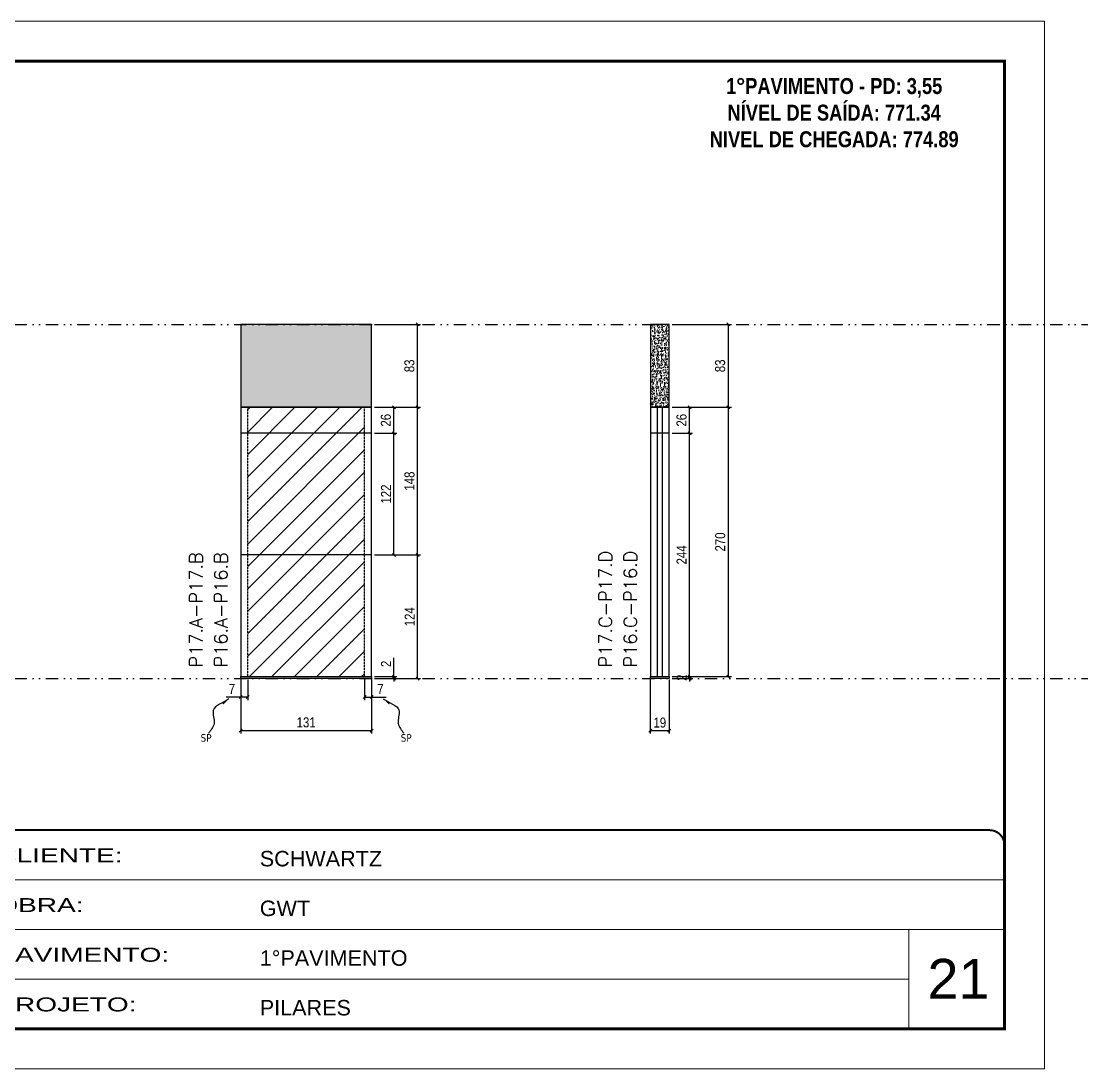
# Model space of a CAD drawing. Extents: x 13770 to 23315, y 867 to 16997.
# Drawn here: x 14846 to 15908, y 10056 to 11106 of the extents above; entities that cross this region are included whole.
import ezdxf

# ---------------------------------------------------------------- set-up
doc = ezdxf.new("R2010")
doc.units = 0
for name, pattern in [('CONTINUO', [0]), ('DASHED', [0.75, 0.5, -0.25]), ('DIVIDE2', [0.625, 0.25, -0.125, 0, -0.125, 0, -0.125]), ('HIDDEN', [0.375, 0.25, -0.125])]:
    doc.linetypes.add(name, pattern=pattern)
for name, color, linetype, lineweight in [('CARIMBO', 255, 'Continuous', 9), ('Folhas', 255, 'Continuous', 9), ('Hachura', 251, 'Continuous', 9), ('SARRAFO DE PRESSAO', 251, 'DASHED', 9), ('Texto Seção', 7, 'Continuous', 15)]:
    doc.layers.add(name, color=color, linetype=linetype, lineweight=lineweight)
for name, color, linetype in [('COTA', 241, 'Continuous'), ('NOMENCLATURA', 7, 'Continuous'), ('Nível', 160, 'Continuous'), ('Painéis', 200, 'Continuous'), ('SARR_2.2x7', 40, 'Continuous'), ('Sarrafo de Pressão', 42, 'HIDDEN'), ('texto', 7, 'Continuous')]:
    doc.layers.add(name, color=color, linetype=linetype)
doc.styles.add('ARIAL', font='arial.ttf')
doc.styles.add('COTA TECNICA', font='techl___.ttf', dxfattribs={"height": 10})
doc.styles.add('COTA TECNICA-50', font='techl___.ttf', dxfattribs={"height": 10})
doc.styles.add('REGUA-120', font='ROMANS.shx', dxfattribs={"height": 15})
doc.styles.add('ROMANC', font='techb___.ttf', dxfattribs={"height": 2.5})
doc.styles.get("Standard").update_dxf_attribs({"font": 'arial.ttf'})
doc.styles.add('Tecnologia', font='')
doc.styles.get('Tecnologia').set_extended_font_data('Forgotten Futurist')
doc.dimstyles.new('COTA PAINEL-50', dxfattribs={"dimtxt": 10, "dimasz": 3, "dimexe": 3, "dimexo": 3, "dimgap": 3, "dimtad": 1, "dimdec": 1, "dimzin": 12, "dimdsep": 46, "dimtxsty": 'COTA TECNICA-50', "dimblk1": 'OBLIQUE', "dimblk2": 'OBLIQUE', "dimsah": 1, "dimcen": 0.9, "dimclrd": 4, "dimclre": 4, "dimclrt": 240, "dimadec": 1, "dimazin": 3, "dimtfac": 1, "dimtdec": 1, "dimtmove": 0, "dimatfit": 3, "dimfxl": 1, "dimtolj": 1, "dimtzin": 12, "dimarcsym": 0})
doc.dimstyles.new('PAINEL', dxfattribs={"dimtxt": 10, "dimasz": 3, "dimexe": 3, "dimexo": 3, "dimgap": 3, "dimtad": 1, "dimdec": 1, "dimzin": 12, "dimdsep": 46, "dimtxsty": 'COTA TECNICA', "dimblk1": 'OBLIQUE', "dimblk2": 'OBLIQUE', "dimsah": 1, "dimcen": 0.9, "dimclrd": 4, "dimclre": 4, "dimclrt": 240, "dimadec": 1, "dimazin": 3, "dimtfac": 1, "dimtdec": 1, "dimtmove": 0, "dimatfit": 3, "dimfxl": 1, "dimtolj": 1, "dimtzin": 12, "dimarcsym": 0})
doc.dimstyles.get("Standard").update_dxf_attribs({"dimtxt": 0.18, "dimasz": 0.18, "dimexe": 0.18, "dimexo": 0.0625, "dimgap": 0.09, "dimtad": 0, "dimtih": 1, "dimtoh": 1, "dimdec": 4, "dimzin": 0, "dimdsep": 46, "dimtxsty": 'Standard', "dimcen": 0.09, "dimadec": 0, "dimazin": 0, "dimtfac": 1, "dimtdec": 4, "dimtofl": 0, "dimtmove": 0, "dimatfit": 3, "dimfxl": 1, "dimtolj": 1, "dimtzin": 0, "dimarcsym": 0})

# ---------------------------------------------------------------- blocks, each defined once
blk = doc.blocks.new('9999999999')
at = {"color": 30, "linetype": 'CONTINUO'}
for p, q in [((98564.6, 34230.2), (98564.6, 34429.4)), ((98564.6, 34379.6), (99584, 34379.6)), ((98564.6, 34329.8), (99488, 34329.8)), ((99584, 34329.8), (99488, 34329.8)), ((99488, 34329.8), (99488, 34230.2)), ((98564.6, 34280), (99488, 34280))]:
    blk.add_line(p, q, dxfattribs=at)
at = {"color": 30, "linetype": 'CONTINUO', "const_width": 2}
blk.add_lwpolyline([(99584, 34230.2), (99584, 34414.4, 0.414214), (99569, 34429.4), (98229, 34429.4, 0.414214), (98214, 34414.4), (98214, 34245.2, 0.414214), (98229, 34230.2), (99584, 34230.2)], format="xyb", dxfattribs=at)
at = {"layer": 'Folhas'}
blk.add_lwpolyline([(98139, 34190.2), (99624, 34190.2), (99624, 35240.2), (98139, 35240.2)], close=True, dxfattribs=at)
at = {"layer": 'Folhas', "color": 30, "const_width": 3}
blk.add_lwpolyline([(98214, 34230.2), (99584, 34230.2), (99584, 35200.2), (98214, 35200.2)], close=True, dxfattribs=at)
at = {"color": 7, "linetype": 'Continuous', "ltscale": 5, "style": 'ARIAL'}
for s, height, p in [('SCHWARTZ', 15.48, (98837.7, 34393.1)), ('GWT', 15.48, (98837.7, 34343.3)), ('1°PAVIMENTO', 15.483, (98837.7, 34293.5)), ('NOVA SISTEMAS CONSTRUTIVOS', 11.059, (98263.2, 34267.2)), ('PILARES', 15.48, (98837.7, 34243.7))]:
    blk.add_text(s, height=height, dxfattribs=at).set_placement(p)
at = {"layer": 'Folhas', "color": 7, "style": 'Tecnologia', "width": 1.5}
for s, p in [('CLIENTE:', (98573.7, 34397.2)), ('OBRA:', (98573.7, 34347.3)), ('PAVIMENTO:', (98573.7, 34297.5)), ('PROJETO:', (98573.7, 34247.7))]:
    blk.add_text(s, height=14, dxfattribs=at).set_placement(p)
blk = doc.blocks.new('_Oblique')
at = {"color": 0, "linetype": 'ByBlock', "lineweight": -2}
blk.add_line((-0.5, -0.5), (0.5, 0.5), dxfattribs=at)
blk = doc.blocks.new('*D526')
at = {"layer": 'COTA', "color": 4, "lineweight": -2, "transparency": 16777216}
for p, q in [((15065.7, 10445.7), (15065.7, 10391.6)), ((15196.7, 10445.7), (15196.7, 10391.6)), ((15065.7, 10394.6), (15196.7, 10394.6))]:
    blk.add_line(p, q, dxfattribs=at)
at = {"layer": 'Defpoints', "color": 0, "transparency": 16777216}
for p in [(15065.7, 10448.7), (15196.7, 10448.7), (15196.7, 10394.6)]:
    blk.add_point(p, dxfattribs=at)
at = {"layer": 'COTA', "color": 4, "lineweight": -2, "transparency": 16777216, "xscale": 3, "yscale": 3, "zscale": 3, "rotation": 180}
blk.add_blockref('_Oblique', (15065.7, 10394.6), dxfattribs=at)
at = {"layer": 'COTA', "color": 4, "lineweight": -2, "transparency": 16777216, "xscale": 3, "yscale": 3, "zscale": 3}
blk.add_blockref('_Oblique', (15196.7, 10394.6), dxfattribs=at)
at = {"layer": 'COTA', "color": 240, "transparency": 16777216, "insert": (15131.2, 10402.8), "char_height": 10, "attachment_point": 5, "style": 'COTA TECNICA'}
blk.add_mtext('\\A1;131', dxfattribs=at)
blk = doc.blocks.new('*D527')
at = {"layer": 'COTA', "color": 4, "lineweight": -2, "transparency": 16777216}
for p, q in [((15199.7, 10570.7), (15245.9, 10570.7)), ((15242.9, 10446.7), (15242.9, 10570.7)), ((15199.7, 10446.7), (15245.9, 10446.7))]:
    blk.add_line(p, q, dxfattribs=at)
at = {"layer": 'Defpoints', "color": 0, "transparency": 16777216}
for p in [(15196.7, 10570.7), (15242.9, 10570.7), (15196.7, 10446.7)]:
    blk.add_point(p, dxfattribs=at)
at = {"layer": 'COTA', "color": 4, "lineweight": -2, "transparency": 16777216, "xscale": 3, "yscale": 3, "zscale": 3}
for p, rotation in [((15242.9, 10570.7), 90), ((15242.9, 10446.7), 270)]:
    blk.add_blockref('_Oblique', p, dxfattribs=dict(at, rotation=rotation))
at = {"layer": 'COTA', "color": 240, "transparency": 16777216, "insert": (15234.9, 10508.7), "char_height": 10, "attachment_point": 5, "rotation": 90, "style": 'COTA TECNICA-50'}
blk.add_mtext('\\A1;124', dxfattribs=at)
blk = doc.blocks.new('*D528')
at = {"layer": 'COTA', "color": 4, "lineweight": -2, "transparency": 16777216}
for p, q in [((15219.2, 10448.7), (15219.2, 10467.5)), ((15199.7, 10448.7), (15222.2, 10448.7)), ((15219.2, 10446.7), (15219.2, 10448.7)), ((15199.7, 10446.7), (15222.2, 10446.7)), ((15219.2, 10446.7), (15219.2, 10443.7))]:
    blk.add_line(p, q, dxfattribs=at)
at = {"layer": 'Defpoints', "color": 0, "transparency": 16777216}
for p in [(15196.7, 10448.7), (15196.7, 10446.7), (15219.2, 10446.7)]:
    blk.add_point(p, dxfattribs=at)
at = {"layer": 'COTA', "color": 4, "lineweight": -2, "transparency": 16777216, "xscale": 3, "yscale": 3, "zscale": 3}
for p, rotation in [((15219.2, 10448.7), 270), ((15219.2, 10446.7), 90)]:
    blk.add_blockref('_Oblique', p, dxfattribs=dict(at, rotation=rotation))
at = {"layer": 'COTA', "color": 240, "transparency": 16777216, "insert": (15211.2, 10461.5), "char_height": 10, "attachment_point": 5, "rotation": 90, "style": 'COTA TECNICA-50'}
blk.add_mtext('\\A1;2', dxfattribs=at)
blk = doc.blocks.new('*D529')
at = {"layer": 'COTA', "color": 4, "lineweight": -2, "transparency": 16777216}
for p, q in [((15065.7, 10443.7), (15065.7, 10425.2)), ((15072.7, 10445.7), (15072.7, 10425.2)), ((15065.7, 10428.2), (15051, 10428.2)), ((15072.7, 10428.2), (15065.7, 10428.2))]:
    blk.add_line(p, q, dxfattribs=at)
at = {"layer": 'Defpoints', "color": 0, "transparency": 16777216}
for p in [(15072.7, 10448.7), (15065.7, 10446.7), (15065.7, 10428.2)]:
    blk.add_point(p, dxfattribs=at)
at = {"layer": 'COTA', "color": 4, "lineweight": -2, "transparency": 16777216, "xscale": 3, "yscale": 3, "zscale": 3, "rotation": 180}
blk.add_blockref('_Oblique', (15065.7, 10428.2), dxfattribs=at)
at = {"layer": 'COTA', "color": 4, "lineweight": -2, "transparency": 16777216, "xscale": 3, "yscale": 3, "zscale": 3}
blk.add_blockref('_Oblique', (15072.7, 10428.2), dxfattribs=at)
at = {"layer": 'COTA', "color": 240, "transparency": 16777216, "insert": (15056.8, 10436.3), "char_height": 10, "attachment_point": 5, "style": 'COTA TECNICA-50'}
blk.add_mtext('\\A1;7', dxfattribs=at)
blk = doc.blocks.new('*D530')
at = {"layer": 'COTA', "color": 4, "lineweight": -2, "transparency": 16777216}
for p, q in [((15189.7, 10445.7), (15189.7, 10425.2)), ((15196.7, 10443.7), (15196.7, 10425.2)), ((15189.7, 10428.2), (15196.7, 10428.2)), ((15196.7, 10428.2), (15211.4, 10428.2))]:
    blk.add_line(p, q, dxfattribs=at)
at = {"layer": 'Defpoints', "color": 0, "transparency": 16777216}
for p in [(15189.7, 10448.7), (15196.7, 10446.7), (15196.7, 10428.2)]:
    blk.add_point(p, dxfattribs=at)
at = {"layer": 'COTA', "color": 4, "lineweight": -2, "transparency": 16777216, "xscale": 3, "yscale": 3, "zscale": 3, "rotation": 180}
blk.add_blockref('_Oblique', (15189.7, 10428.2), dxfattribs=at)
at = {"layer": 'COTA', "color": 4, "lineweight": -2, "transparency": 16777216, "xscale": 3, "yscale": 3, "zscale": 3}
blk.add_blockref('_Oblique', (15196.7, 10428.2), dxfattribs=at)
at = {"layer": 'COTA', "color": 240, "transparency": 16777216, "insert": (15205.6, 10436.3), "char_height": 10, "attachment_point": 5, "style": 'COTA TECNICA-50'}
blk.add_mtext('\\A1;7', dxfattribs=at)
blk = doc.blocks.new('*D531')
at = {"layer": 'COTA', "color": 4, "linetype": 'ByBlock', "lineweight": -2, "transparency": 16777216}
for p, q in [((15199.7, 10718.7), (15245.9, 10718.7)), ((15242.9, 10570.7), (15242.9, 10718.7)), ((15199.7, 10570.7), (15245.9, 10570.7))]:
    blk.add_line(p, q, dxfattribs=at)
at = {"layer": 'Defpoints', "color": 0, "linetype": 'ByBlock', "transparency": 16777216}
for p in [(15196.7, 10718.7), (15242.9, 10718.7), (15196.7, 10570.7)]:
    blk.add_point(p, dxfattribs=at)
at = {"layer": 'COTA', "color": 4, "linetype": 'ByBlock', "lineweight": -2, "transparency": 16777216, "xscale": 3, "yscale": 3, "zscale": 3}
for p, rotation in [((15242.9, 10718.7), 90), ((15242.9, 10570.7), 270)]:
    blk.add_blockref('_Oblique', p, dxfattribs=dict(at, rotation=rotation))
at = {"layer": 'COTA', "color": 240, "linetype": 'ByBlock', "transparency": 16777216, "insert": (15234.8, 10644.7), "char_height": 10, "attachment_point": 5, "rotation": 90, "style": 'COTA TECNICA'}
blk.add_mtext('\\A1;148', dxfattribs=at)
blk = doc.blocks.new('*D532')
at = {"layer": 'COTA', "color": 4, "lineweight": -2, "transparency": 16777216}
for p, q in [((15199.7, 10801.7), (15245.9, 10801.7)), ((15242.9, 10718.7), (15242.9, 10801.7)), ((15199.7, 10718.7), (15245.9, 10718.7))]:
    blk.add_line(p, q, dxfattribs=at)
at = {"layer": 'Defpoints', "color": 0, "transparency": 16777216}
for p in [(15196.7, 10801.7), (15242.9, 10801.7), (15196.7, 10718.7)]:
    blk.add_point(p, dxfattribs=at)
at = {"layer": 'COTA', "color": 4, "lineweight": -2, "transparency": 16777216, "xscale": 3, "yscale": 3, "zscale": 3}
for p, rotation in [((15242.9, 10801.7), 90), ((15242.9, 10718.7), 270)]:
    blk.add_blockref('_Oblique', p, dxfattribs=dict(at, rotation=rotation))
at = {"layer": 'COTA', "color": 240, "transparency": 16777216, "insert": (15234.7, 10760.2), "char_height": 10, "attachment_point": 5, "rotation": 90, "style": 'COTA TECNICA'}
blk.add_mtext('\\A1;83', dxfattribs=at)
blk = doc.blocks.new('*D533')
at = {"layer": 'COTA', "color": 4, "lineweight": -2, "transparency": 16777216}
for p, q in [((15199.7, 10692.7), (15222.2, 10692.7)), ((15219.2, 10570.7), (15219.2, 10692.7)), ((15199.7, 10570.7), (15222.2, 10570.7))]:
    blk.add_line(p, q, dxfattribs=at)
at = {"layer": 'Defpoints', "color": 0, "transparency": 16777216}
for p in [(15196.7, 10692.7), (15219.2, 10692.7), (15196.7, 10570.7)]:
    blk.add_point(p, dxfattribs=at)
at = {"layer": 'COTA', "color": 4, "lineweight": -2, "transparency": 16777216, "xscale": 3, "yscale": 3, "zscale": 3}
for p, rotation in [((15219.2, 10692.7), 90), ((15219.2, 10570.7), 270)]:
    blk.add_blockref('_Oblique', p, dxfattribs=dict(at, rotation=rotation))
at = {"layer": 'COTA', "color": 240, "transparency": 16777216, "insert": (15211.2, 10631.7), "char_height": 10, "attachment_point": 5, "rotation": 90, "style": 'COTA TECNICA'}
blk.add_mtext('\\A1;122', dxfattribs=at)
blk = doc.blocks.new('*D534')
at = {"layer": 'COTA', "color": 4, "lineweight": -2, "transparency": 16777216}
for p, q in [((15199.7, 10718.7), (15222.2, 10718.7)), ((15219.2, 10692.7), (15219.2, 10718.7)), ((15199.7, 10692.7), (15222.2, 10692.7))]:
    blk.add_line(p, q, dxfattribs=at)
at = {"layer": 'Defpoints', "color": 0, "transparency": 16777216}
for p in [(15196.7, 10718.7), (15219.2, 10718.7), (15196.7, 10692.7)]:
    blk.add_point(p, dxfattribs=at)
at = {"layer": 'COTA', "color": 4, "lineweight": -2, "transparency": 16777216, "xscale": 3, "yscale": 3, "zscale": 3}
for p, rotation in [((15219.2, 10718.7), 90), ((15219.2, 10692.7), 270)]:
    blk.add_blockref('_Oblique', p, dxfattribs=dict(at, rotation=rotation))
at = {"layer": 'COTA', "color": 240, "transparency": 16777216, "insert": (15211.1, 10705.7), "char_height": 10, "attachment_point": 5, "rotation": 90, "style": 'COTA TECNICA'}
blk.add_mtext('\\A1;26', dxfattribs=at)
blk = doc.blocks.new('*D535')
at = {"layer": 'COTA', "color": 4, "lineweight": -2, "transparency": 16777216}
for p, q in [((15476.1, 10445.7), (15476.1, 10391.6)), ((15495.1, 10445.7), (15495.1, 10391.6)), ((15476.1, 10394.6), (15495.1, 10394.6))]:
    blk.add_line(p, q, dxfattribs=at)
at = {"layer": 'Defpoints', "color": 0, "transparency": 16777216}
for p in [(15476.1, 10448.7), (15495.1, 10448.7), (15495.1, 10394.6)]:
    blk.add_point(p, dxfattribs=at)
at = {"layer": 'COTA', "color": 4, "lineweight": -2, "transparency": 16777216, "xscale": 3, "yscale": 3, "zscale": 3, "rotation": 180}
blk.add_blockref('_Oblique', (15476.1, 10394.6), dxfattribs=at)
at = {"layer": 'COTA', "color": 4, "lineweight": -2, "transparency": 16777216, "xscale": 3, "yscale": 3, "zscale": 3}
blk.add_blockref('_Oblique', (15495.1, 10394.6), dxfattribs=at)
at = {"layer": 'COTA', "color": 240, "transparency": 16777216, "insert": (15485.6, 10402.6), "char_height": 10, "attachment_point": 5, "style": 'COTA TECNICA'}
blk.add_mtext('\\A1;19', dxfattribs=at)
blk = doc.blocks.new('*D536')
at = {"layer": 'COTA', "color": 4, "lineweight": -2, "transparency": 16777216}
for p, q in [((15498.1, 10718.7), (15557.3, 10718.7)), ((15554.3, 10448.7), (15554.3, 10718.7)), ((15498.1, 10448.7), (15557.3, 10448.7))]:
    blk.add_line(p, q, dxfattribs=at)
at = {"layer": 'Defpoints', "color": 0, "transparency": 16777216}
for p in [(15495.1, 10718.7), (15554.3, 10718.7), (15495.1, 10448.7)]:
    blk.add_point(p, dxfattribs=at)
at = {"layer": 'COTA', "color": 4, "lineweight": -2, "transparency": 16777216, "xscale": 3, "yscale": 3, "zscale": 3}
for p, rotation in [((15554.3, 10718.7), 90), ((15554.3, 10448.7), 270)]:
    blk.add_blockref('_Oblique', p, dxfattribs=dict(at, rotation=rotation))
at = {"layer": 'COTA', "color": 240, "transparency": 16777216, "insert": (15546.2, 10583.7), "char_height": 10, "attachment_point": 5, "rotation": 90, "style": 'COTA TECNICA'}
blk.add_mtext('\\A1;270', dxfattribs=at)
blk = doc.blocks.new('*D537')
at = {"layer": 'COTA', "color": 4, "lineweight": -2, "transparency": 16777216}
for p, q in [((15498.1, 10448.7), (15518.5, 10448.7)), ((15515.5, 10448.7), (15515.5, 10451.7)), ((15515.5, 10446.7), (15515.5, 10448.7)), ((15498.1, 10446.7), (15518.5, 10446.7)), ((15515.5, 10446.7), (15515.5, 10443.7))]:
    blk.add_line(p, q, dxfattribs=at)
at = {"layer": 'Defpoints', "color": 0, "transparency": 16777216}
for p in [(15495.1, 10448.7), (15515.5, 10448.7), (15495.1, 10446.7)]:
    blk.add_point(p, dxfattribs=at)
at = {"layer": 'COTA', "color": 4, "lineweight": -2, "transparency": 16777216, "xscale": 3, "yscale": 3, "zscale": 3}
for p, rotation in [((15515.5, 10448.7), 270), ((15515.5, 10446.7), 90)]:
    blk.add_blockref('_Oblique', p, dxfattribs=dict(at, rotation=rotation))
at = {"layer": 'COTA', "color": 240, "transparency": 16777216, "insert": (15507.5, 10447.7), "char_height": 10, "attachment_point": 5, "rotation": 90, "style": 'COTA TECNICA-50'}
blk.add_mtext('\\A1;2', dxfattribs=at)
blk = doc.blocks.new('*D540')
at = {"layer": 'COTA', "color": 4, "lineweight": -2, "transparency": 16777216}
for p, q in [((15498.1, 10801.7), (15557.3, 10801.7)), ((15554.3, 10718.7), (15554.3, 10801.7)), ((15498.1, 10718.7), (15557.3, 10718.7))]:
    blk.add_line(p, q, dxfattribs=at)
at = {"layer": 'Defpoints', "color": 0, "transparency": 16777216}
for p in [(15495.1, 10801.7), (15554.3, 10801.7), (15495.1, 10718.7)]:
    blk.add_point(p, dxfattribs=at)
at = {"layer": 'COTA', "color": 4, "lineweight": -2, "transparency": 16777216, "xscale": 3, "yscale": 3, "zscale": 3}
for p, rotation in [((15554.3, 10801.7), 90), ((15554.3, 10718.7), 270)]:
    blk.add_blockref('_Oblique', p, dxfattribs=dict(at, rotation=rotation))
at = {"layer": 'COTA', "color": 240, "transparency": 16777216, "insert": (15546.1, 10760.2), "char_height": 10, "attachment_point": 5, "rotation": 90, "style": 'COTA TECNICA'}
blk.add_mtext('\\A1;83', dxfattribs=at)
blk = doc.blocks.new('*D538')
at = {"layer": 'COTA', "color": 4, "lineweight": -2, "transparency": 16777216}
for p, q in [((15498.1, 10692.7), (15518.5, 10692.7)), ((15515.5, 10448.7), (15515.5, 10692.7)), ((15498.1, 10448.7), (15518.5, 10448.7))]:
    blk.add_line(p, q, dxfattribs=at)
at = {"layer": 'Defpoints', "color": 0, "transparency": 16777216}
for p in [(15495.1, 10692.7), (15515.5, 10692.7), (15495.1, 10448.7)]:
    blk.add_point(p, dxfattribs=at)
at = {"layer": 'COTA', "color": 4, "lineweight": -2, "transparency": 16777216, "xscale": 3, "yscale": 3, "zscale": 3}
for p, rotation in [((15515.5, 10692.7), 90), ((15515.5, 10448.7), 270)]:
    blk.add_blockref('_Oblique', p, dxfattribs=dict(at, rotation=rotation))
at = {"layer": 'COTA', "color": 240, "transparency": 16777216, "insert": (15507.4, 10570.7), "char_height": 10, "attachment_point": 5, "rotation": 90, "style": 'COTA TECNICA'}
blk.add_mtext('\\A1;244', dxfattribs=at)
blk = doc.blocks.new('*D539')
at = {"layer": 'COTA', "color": 4, "lineweight": -2, "transparency": 16777216}
for p, q in [((15498.1, 10718.7), (15518.5, 10718.7)), ((15515.5, 10692.7), (15515.5, 10718.7)), ((15498.1, 10692.7), (15518.5, 10692.7))]:
    blk.add_line(p, q, dxfattribs=at)
at = {"layer": 'Defpoints', "color": 0, "transparency": 16777216}
for p in [(15495.1, 10718.7), (15515.5, 10718.7), (15495.1, 10692.7)]:
    blk.add_point(p, dxfattribs=at)
at = {"layer": 'COTA', "color": 4, "lineweight": -2, "transparency": 16777216, "xscale": 3, "yscale": 3, "zscale": 3}
for p, rotation in [((15515.5, 10718.7), 90), ((15515.5, 10692.7), 270)]:
    blk.add_blockref('_Oblique', p, dxfattribs=dict(at, rotation=rotation))
at = {"layer": 'COTA', "color": 240, "transparency": 16777216, "insert": (15507.4, 10705.7), "char_height": 10, "attachment_point": 5, "rotation": 90, "style": 'COTA TECNICA'}
blk.add_mtext('\\A1;26', dxfattribs=at)

msp = doc.modelspace()

# ---------------------------------------------------------------- hatches: boundary and pattern name
at = {"layer": 'COTA'}
h = msp.add_hatch(dxfattribs=at)
h.set_pattern_fill('AR-CONC', color=256, scale=0.03)
h.set_pattern_definition([(50, (163.601, -1287.575), (5.4655401, -0.4781726), [0.5715, -6.2865]), (355, (163.601, -1287.575), (-1.0573026, 5.7317054), [0.4572, -5.0292175]), (100.451445, (164.0565, -1287.615), (4.4082374, 5.2535326), [0.4857003, -5.3427073]), (46.1842, (163.601, -1286.051), (8.1323712, -1.2612698), [0.85725, -9.42975]), (96.635558, (164.279, -1286.156), (7.122124, 7.4227837), [0.7285507, -8.0140682]), (351.18415, (163.601, -1286.051), (7.122124, 7.4227837), [0.685799, -7.543792]), (21, (164.363, -1286.432), (4.5484317, -3.0679559), [0.5715, -6.2865]), (326, (164.363, -1286.432), (1.8540609, 5.525639), [0.4572, -5.0292]), (71.451445, (164.742, -1286.688), (6.4024926, 2.457683), [0.4857003, -5.3426981]), (37.5, (163.601, -1287.5751), (0.0926581, 2.53665117), [0, -4.96824, 0, -5.1054, 0, -5.04825]), (7.5, (163.601, -1287.575), (2.00458988, 3.00541724), [0, -2.91084, 0, -4.85394, 0, -1.92405]), (327.5, (161.9017, -1287.5751), (4.06771786, -0.17186232), [0, -1.905, 0, -5.9436, 0, -7.8867]), (317.5, (161.1397, -1287.575), (4.44387544, 0.7627947), [0, -2.4765, 0, -3.94716, 0, -5.6007])])
h.paths.add_polyline_path([(15065.69, 10801.73), (15065.69, 10718.73), (15196.69, 10718.73), (15196.69, 10801.73)])
h = msp.add_hatch(dxfattribs=at)
h.set_pattern_fill('AR-CONC', color=256, scale=0.03)
h.set_pattern_definition([(50, (-1799.21, -4594.3004), (5.4655401, -0.4781726), [0.5715, -6.2865]), (355, (-1799.21, -4594.3004), (-1.0573026, 5.7317054), [0.4572, -5.0292175]), (100.451445, (-1798.755, -4594.3403), (4.4082374, 5.2535326), [0.4857003, -5.3427073]), (46.1842, (-1799.21, -4592.7764), (8.1323712, -1.2612698), [0.85725, -9.42975]), (96.635558, (-1798.5325, -4592.8815), (7.122124, 7.4227837), [0.7285507, -8.0140682]), (351.18415, (-1799.21, -4592.7764), (7.122124, 7.4227837), [0.685799, -7.543792]), (21, (-1798.448, -4593.1574), (4.5484317, -3.06795595), [0.5715, -6.2865]), (326, (-1798.448, -4593.1574), (1.8540609, 5.525639), [0.4572, -5.0292]), (71.451445, (-1798.069, -4593.413), (6.4024926, 2.4576831), [0.4857003, -5.3426981]), (37.5, (-1799.2102, -4594.3004), (0.0926581, 2.53665117), [0, -4.96824, 0, -5.1054, 0, -5.04825]), (7.5, (-1799.2102, -4594.3004), (2.00458988, 3.00541724), [0, -2.91084, 0, -4.85394, 0, -1.92405]), (327.5, (-1800.9095, -4594.3004), (4.06771786, -0.17186232), [0, -1.905, 0, -5.9436, 0, -7.8867]), (317.5, (-1801.6715, -4594.3004), (4.44387544, 0.76279473), [0, -2.4765, 0, -3.94716, 0, -5.6007])])
h.paths.add_polyline_path([(15495.12, 10801.73), (15476.12, 10801.73), (15476.12, 10718.73), (15495.12, 10718.73)])
at = {"layer": 'Hachura', "linetype": 'ByBlock'}
h = msp.add_hatch(dxfattribs=at)
h.set_pattern_fill('ANSI31', color=256, scale=5)
h.set_pattern_definition([(45, (68.29, 0), (-11.22532, 11.22532), [])])
h.paths.add_polyline_path([(15189.69, 10448.73), (15189.69, 10570.73), (15072.69, 10570.73), (15072.69, 10448.73)])
h.paths.add_polyline_path([(15189.69, 10570.73), (15189.69, 10692.73), (15072.69, 10692.73), (15072.69, 10570.73)])
h.paths.add_polyline_path([(15072.69, 10718.73), (15072.69, 10692.73), (15189.69, 10692.73), (15189.69, 10718.73)])

# ---------------------------------------------------------------- linework, layer by layer
at = {"layer": 'COTA'}
msp.add_lwpolyline([(15065.69, 10718.73), (15196.69, 10718.73), (15196.69, 10801.73), (15065.69, 10801.73)], close=True, dxfattribs=at)
at = {"layer": 'COTA', "linetype": 'ByBlock'}
msp.add_lwpolyline([(15476.12, 10718.73), (15495.12, 10718.73), (15495.12, 10801.73), (15476.12, 10801.73)], close=True, dxfattribs=at)
at = {"layer": 'Nível', "color": 4, "linetype": 'DIVIDE2', "ltscale": 50}
for p, q in [((13769.54, 10801.73), (21112.79, 10801.73)), ((13769.54, 10446.73), (21112.79, 10446.73))]:
    msp.add_line(p, q, dxfattribs=at)
at = {"layer": 'Painéis'}
for p, q in [((15196.69, 10692.73), (15065.69, 10692.73)), ((15495.12, 10692.73), (15476.12, 10692.73)), ((15196.69, 10570.73), (15065.69, 10570.73))]:
    msp.add_line(p, q, dxfattribs=at)
for points in [[(15065.69, 10448.73), (15196.69, 10448.73), (15196.69, 10718.73), (15065.69, 10718.73)], [(15476.12, 10448.73), (15495.12, 10448.73), (15495.12, 10718.73), (15476.12, 10718.73)], [(15065.69, 10448.73), (15196.69, 10448.73), (15196.69, 10446.73), (15065.69, 10446.73)], [(15476.12, 10448.73), (15495.12, 10448.73), (15495.12, 10446.73), (15476.12, 10446.73)]]:
    msp.add_lwpolyline(points, close=True, dxfattribs=at)
at = {"layer": 'SARR_2.2x7'}
for p, q in [((15483.12, 10718.73), (15483.12, 10448.73)), ((15488.12, 10718.73), (15488.12, 10448.73))]:
    msp.add_line(p, q, dxfattribs=at)
at = {"layer": 'Sarrafo de Pressão'}
for p, q in [((15072.69, 10570.73), (15072.69, 10718.73)), ((15189.69, 10570.73), (15189.69, 10718.73)), ((15072.69, 10448.73), (15072.69, 10570.73)), ((15189.69, 10448.73), (15189.69, 10570.73))]:
    msp.add_line(p, q, dxfattribs=at)

# ---------------------------------------------------------------- block references
at = {"layer": 'SARRAFO DE PRESSAO', "color": 6, "linetype": 'ByBlock'}
msp.add_blockref('9999999999', (-83752.98, -24134.56), dxfattribs=at)

# ---------------------------------------------------------------- texts
at = {"layer": 'CARIMBO', "style": 'ARIAL'}
msp.add_text('21', height=40, dxfattribs=at).set_placement((15753.86, 10125.79))
at = {"layer": 'NOMENCLATURA', "color": 2, "insert": (15660.38, 11048.67), "char_height": 16, "attachment_point": 2, "style": 'ROMANC'}
msp.add_mtext_dynamic_manual_height_columns('1°PAVIMENTO - PD: 3,55\\PNÍVEL DE SAÍDA: 771.34\\PNIVEL DE CHEGADA: 774.89', width=376.0554, gutter_width=1, heights=[0], dxfattribs=at)
at = {"layer": 'texto', "color": 0, "char_height": 7.5, "attachment_point": 5}
for insert in [(15030.91, 10387.24), (15231.46, 10387.24)]:
    msp.add_mtext('{\\fTahoma|b0|i0|c0|p34;\\C4;SP}', dxfattribs=dict(at, insert=insert))
at = {"layer": 'Texto Seção', "char_height": 13, "width": 285.3299, "attachment_point": 7, "rotation": 90, "style": 'REGUA-120'}
for s, insert in [('P17.A-P17.B', (15027.22, 10457.98)), ('P16.A-P16.B', (15052.22, 10457.98)), ('P17.C-P17.D', (15437.65, 10457.98)), ('P16.C-P16.D', (15462.65, 10457.98))]:
    msp.add_mtext(s, dxfattribs=dict(at, insert=insert))

# ---------------------------------------------------------------- dimensions: what is measured, and where the dimension line sits
at = {"layer": 'COTA'}
for base, p1, p2, angle, dimstyle, picture, middle in [((15242.93, 10801.73), (15196.69, 10718.73), (15196.69, 10801.73), 90, 'PAINEL', '*D532', (15234.69, 10760.23)), ((15554.3, 10801.73), (15495.12, 10718.73), (15495.12, 10801.73), 90, 'PAINEL', '*D540', (15546.06, 10760.23)), ((15219.21, 10692.73), (15196.69, 10570.73), (15196.69, 10692.73), 90, 'PAINEL', '*D533', (15211.15, 10631.73)), ((15515.47, 10692.73), (15495.12, 10448.73), (15495.12, 10692.73), 90, 'PAINEL', '*D538', (15507.39, 10570.73)), ((15242.93, 10570.73), (15196.69, 10446.73), (15196.69, 10570.73), 90, 'COTA PAINEL-50', '*D527', (15234.85, 10508.73)), ((15065.69, 10428.22), (15072.69, 10448.73), (15065.69, 10446.73), 180, 'COTA PAINEL-50', '*D529', (15056.82, 10436.29))]:
    dim = msp.add_linear_dim(base=base, p1=p1, p2=p2, angle=angle, dimstyle=dimstyle, dxfattribs=at)
    dim.commit()
    dim.dimension.update_dxf_attribs({"geometry": picture, "text_midpoint": middle})
at = {"layer": 'COTA', "linetype": 'ByBlock'}
dim = msp.add_linear_dim(base=(15242.93, 10718.73), p1=(15196.69, 10570.73), p2=(15196.69, 10718.73), angle=90, dimstyle='PAINEL', dxfattribs=at)
dim.commit()
dim.dimension.update_dxf_attribs({"geometry": '*D531', "text_midpoint": (15234.83, 10644.73)})
at = {"layer": 'COTA'}
for base, p1, p2, override, picture, middle in [((15219.21, 10718.73), (15196.69, 10692.73), (15196.69, 10718.73), {"dimtmove": 1}, '*D534', (15211.11, 10705.73)), ((15554.3, 10718.73), (15495.12, 10448.73), (15495.12, 10718.73), {"dimarcsym": 2}, '*D536', (15546.2, 10583.73)), ((15515.47, 10718.73), (15495.12, 10692.73), (15495.12, 10718.73), {"dimtmove": 1}, '*D539', (15507.36, 10705.73))]:
    dim = msp.add_linear_dim(base=base, p1=p1, p2=p2, angle=90, dimstyle='PAINEL', override=override, dxfattribs=at)
    dim.commit()
    dim.dimension.update_dxf_attribs({"geometry": picture, "text_midpoint": middle})
for base, p1, p2, picture, middle in [((15219.21, 10446.73), (15196.69, 10448.73), (15196.69, 10446.73), '*D528', (15219.21, 10461.47)), ((15515.47, 10448.73), (15495.12, 10446.73), (15495.12, 10448.73), '*D537', (15515.47, 10447.73))]:
    dim = msp.add_linear_dim(base=base, p1=p1, p2=p2, angle=90, dimstyle='COTA PAINEL-50', dxfattribs=at)
    dim.commit()
    dim.dimension.update_dxf_attribs({"geometry": picture, "text_midpoint": middle, "dimtype": 160})
for base, p1, p2, picture, middle in [((15196.69, 10394.55), (15065.69, 10448.73), (15196.69, 10448.73), '*D526', (15131.19, 10402.77)), ((15495.12, 10394.55), (15476.12, 10448.73), (15495.12, 10448.73), '*D535', (15485.62, 10402.64))]:
    dim = msp.add_linear_dim(base=base, p1=p1, p2=p2, dimstyle='PAINEL', override={"dimarcsym": 2}, dxfattribs=at)
    dim.commit()
    dim.dimension.update_dxf_attribs({"geometry": picture, "text_midpoint": middle})
dim = msp.add_linear_dim(base=(15196.69, 10428.22), p1=(15189.69, 10448.73), p2=(15196.69, 10446.73), dimstyle='COTA PAINEL-50', dxfattribs=at)
dim.commit()
dim.dimension.update_dxf_attribs({"geometry": '*D530', "text_midpoint": (15205.55, 10436.29)})

# ---------------------------------------------------------------- leaders
at = {"layer": 'COTA', "path_type": 1}
for points in [[(15053.86, 10426.55), (15038.07, 10414.71), (15039, 10401.71), (15033.45, 10391.92)], [(15208.52, 10426.55), (15224.3, 10414.71), (15223.38, 10401.71), (15228.93, 10391.92)]]:
    msp.add_leader(points, dimstyle='Standard', override={"dimasz": 8}, dxfattribs=at)

doc.saveas('drawing.dxf')
